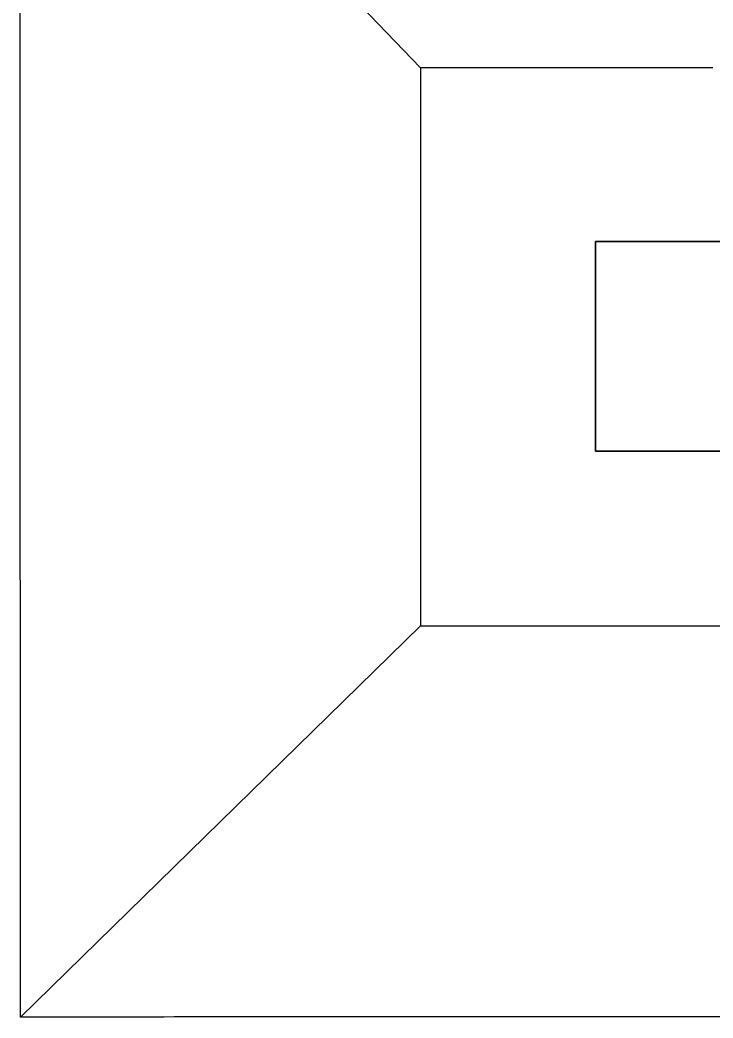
# Model space of a CAD drawing. Header units: metres. Extents: x -1161 to -1081, y 0 to 563.
# Drawn here: x -1147.588 to -1145.602, y 540.153 to 543.014 of the extents above; entities that cross this region are included whole.
import ezdxf

# ---------------------------------------------------------------- set-up
doc = ezdxf.new("R2010")
doc.units = ezdxf.units.M
doc.layers.add('A-GENM', color=7, linetype='Continuous', lineweight=35)

# ---------------------------------------------------------------- blocks, each defined once
blk = doc.blocks.new('T2DPAA-T2D-C3S-RS-M3D-100334_rvt-1-DRG-2873121 - DECK SLAB GENERAL ARRANGEMENT PLAN')
at = {"layer": 'A-GENM', "color": 254, "lineweight": 25, "true_color": 0xd1d1d1}
for p, q in [((-1146.6466, 543.0929), (-1146.4403, 542.8767)), ((-1146.4403, 542.8767), (-1146.4397, 541.2775)), ((-1145.6022, 542.8767), (-1146.4403, 542.8767)), ((-1145.0363, 542.3796), (-1145.9383, 542.3796)), ((-1145.9383, 542.3796), (-1145.9383, 541.7776)), ((-1145.9383, 541.7776), (-1145.0363, 541.7776)), ((-1146.4397, 541.2775), (-1147.5859, 540.1555)), ((-1146.4397, 541.2775), (-1144.5399, 541.2775))]:
    blk.add_line(p, q, dxfattribs=at)
at = {"layer": 'A-GENM', "color": 9, "lineweight": 25, "true_color": 0xbebebe}
for p, q in [((-1145.9383, 542.3796), (-1145.9383, 542.3043)), ((-1145.9383, 542.3043), (-1145.9383, 542.2291)), ((-1145.9383, 542.2291), (-1145.9383, 542.1538)), ((-1145.9383, 542.1538), (-1145.9383, 542.0786)), ((-1145.9383, 542.0786), (-1145.9383, 542.0033)), ((-1145.9383, 542.0033), (-1145.9383, 541.9281)), ((-1145.9383, 541.9281), (-1145.9383, 541.8528)), ((-1145.9383, 541.8528), (-1145.9383, 541.7776))]:
    blk.add_line(p, q, dxfattribs=at)
at = {"layer": 'A-GENM', "color": 253, "lineweight": 25, "true_color": 0xa3a3a3}
for p, q in [((-1145.9383, 542.3043), (-1145.9383, 542.3796)), ((-1145.9383, 542.2291), (-1145.9383, 542.3043)), ((-1145.9383, 542.1538), (-1145.9383, 542.2291)), ((-1145.9383, 542.0786), (-1145.9383, 542.1538)), ((-1145.9383, 542.0033), (-1145.9383, 542.0786)), ((-1145.9383, 541.9281), (-1145.9383, 542.0033)), ((-1145.9383, 541.8528), (-1145.9383, 541.9281)), ((-1145.9383, 541.7776), (-1145.9383, 541.8528))]:
    blk.add_line(p, q, dxfattribs=at)
at = {"layer": 'A-GENM', "color": 9, "lineweight": 25, "true_color": 0xbebebe, "flags": 128}
for points in [[(-1147.5859, 540.1555), (-1147.5861, 540.5136), (-1147.5863, 540.8716), (-1147.5866, 541.2297), (-1147.5868, 541.5878), (-1147.587, 541.9458), (-1147.5872, 542.3039), (-1147.5874, 542.6619), (-1147.5876, 543.02), (-1147.5877, 543.0944)], [(-1145.9383, 542.3796), (-1145.9383, 542.3043), (-1145.9383, 542.2291), (-1145.9383, 542.1538), (-1145.9383, 542.0786), (-1145.9383, 542.0033), (-1145.9383, 541.9281), (-1145.9383, 541.8528), (-1145.9383, 541.7776)]]:
    blk.add_lwpolyline(points, dxfattribs=at)
at = {"layer": 'A-GENM', "color": 253, "lineweight": 25, "true_color": 0xa3a3a3}
for points in [[(-1145.9383, 542.3796), (-1145.9049, 542.3796), (-1145.8715, 542.3796), (-1145.8381, 542.3796)], [(-1145.8381, 542.3796), (-1145.8047, 542.3796), (-1145.7713, 542.3796), (-1145.7379, 542.3796)], [(-1145.7379, 542.3796), (-1145.7044, 542.3796), (-1145.671, 542.3796), (-1145.6376, 542.3796)], [(-1145.6376, 542.3796), (-1145.6042, 542.3796), (-1145.5708, 542.3796), (-1145.5374, 542.3796)], [(-1145.8381, 541.7776), (-1145.8715, 541.7776), (-1145.9049, 541.7776), (-1145.9383, 541.7776)], [(-1145.7379, 541.7776), (-1145.7713, 541.7776), (-1145.8047, 541.7776), (-1145.8381, 541.7776)], [(-1145.6376, 541.7776), (-1145.671, 541.7776), (-1145.7044, 541.7776), (-1145.7379, 541.7776)], [(-1145.5374, 541.7776), (-1145.5708, 541.7776), (-1145.6042, 541.7776), (-1145.6376, 541.7776)]]:
    blk.add_open_spline(points, degree=3, dxfattribs=at)
at = {"layer": 'A-GENM', "color": 9, "lineweight": 25, "true_color": 0xbebebe}
blk.add_open_spline([(-1143.3583, 540.1528), (-1143.5149, 540.1531), (-1143.828, 540.1536), (-1144.2978, 540.1545), (-1144.7675, 540.1553), (-1145.159, 540.1561), (-1145.4721, 540.1565), (-1145.707, 540.1567), (-1145.9419, 540.1566), (-1146.1767, 540.1564), (-1146.4116, 540.1562), (-1146.7247, 540.1559), (-1147.1162, 540.1558), (-1147.4293, 540.1556), (-1147.5859, 540.1555)], degree=3, knots=[0, 0, 0, 0, 0.111111, 0.222222, 0.333333, 0.444444, 0.5, 0.555556, 0.611111, 0.666667, 0.722222, 0.777778, 0.888889, 1, 1, 1, 1], dxfattribs=at)

msp = doc.modelspace()

# ---------------------------------------------------------------- block references
at = {"lineweight": 5}
msp.add_blockref('T2DPAA-T2D-C3S-RS-M3D-100334_rvt-1-DRG-2873121 - DECK SLAB GENERAL ARRANGEMENT PLAN', (0, 0), dxfattribs=at)

doc.saveas('drawing.dxf')
